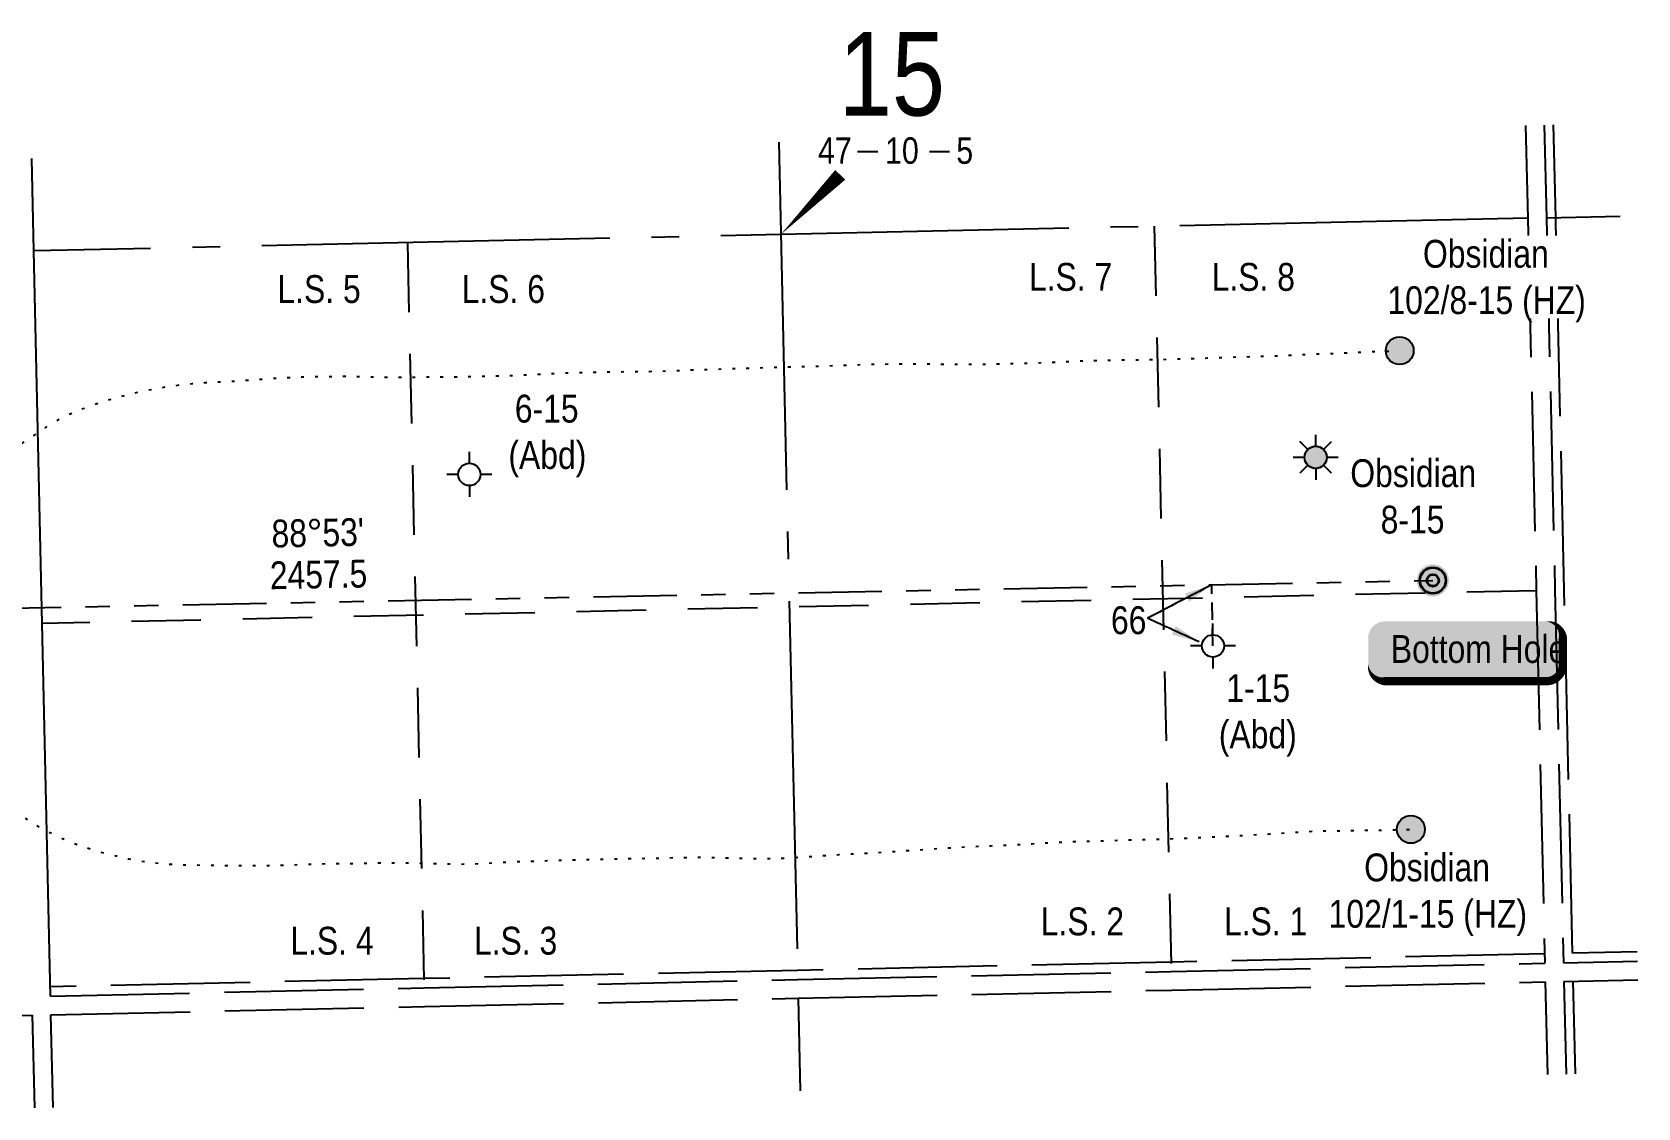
# Model space of a CAD drawing. Extents: x 600150 to 611140, y 5875920 to 5882157.
# Drawn here: x 603882 to 604459, y 5879002 to 5879389 of the extents above; entities that cross this region are included whole.
import ezdxf
from ezdxf.enums import TextEntityAlignment as Align

# ---------------------------------------------------------------- set-up
doc = ezdxf.new("R2010")
doc.units = 0
doc.header["$LTSCALE"] = 5
for name, pattern in [('foc-DOT', [1, 0.2, -0.8]), ('foc-DRILLPATH', [14.75, 6, -1.75, 1.75, -1.75, 1.75, -1.75]), ('foc-LSD', [8, 5, -3]), ('foc-QUARTERLINE', [33, 25, -3, 2, -3]), ('foc-TIELINE', [1.875, 1.25, -0.625]), ('foc-UNSURVEYED', [12.5, 10, -2.5])]:
    doc.linetypes.add(name, pattern=pattern)
for name, color, linetype in [('10', 1, 'Continuous'), ('9', 3, 'Continuous'), ('ABADATA-DRILL', 8, 'foc-DOT'), ('ABADATA-DRILL-T', 8, 'Continuous'), ('C-WS-S', 13, 'Continuous'), ('CG-NOTES', 7, 'Continuous'), ('F-WS-S', 190, 'Continuous'), ('L-BD', 7, 'Continuous'), ('L-MON', 1, 'Continuous'), ('L-QSEC', 8, 'foc-QUARTERLINE'), ('L-SEC', 7, 'Continuous'), ('L-SECLBL', 7, 'Continuous'), ('L-SECTION-LSD', 7, 'foc-LSD'), ('L-USEC', 7, 'foc-UNSURVEYED'), ('P-PDRILLPATH', 12, 'foc-DRILLPATH'), ('T-TIE', 201, 'foc-TIELINE')]:
    doc.layers.add(name, color=color, linetype=linetype)
for name, color, linetype, lineweight in [('C-WS-T', 13, 'Continuous', 9), ('F-WS-T', 190, 'Continuous', 9), ('T-TIE-T', 201, 'Continuous', 18)]:
    doc.layers.add(name, color=color, linetype=linetype, lineweight=lineweight)
doc.styles.add('100L', font='ARIALN.TTF', dxfattribs={"height": 11})
doc.styles.add('80', font='ARIALN.TTF', dxfattribs={"height": 10})
doc.styles.add('80CG', font='ARIALN.TTF', dxfattribs={"height": 10})
doc.styles.add('80L', font='ARIALN.TTF', dxfattribs={"height": 10})
doc.styles.add('SIMPLEX', font='ARIALN.TTF')
doc.dimstyles.new('Compass 5 000', dxfattribs={"dimscale": 5, "dimtxt": 9, "dimasz": 2, "dimexe": 0.2, "dimexo": 0.0625, "dimgap": 0.5, "dimtad": 0, "dimtih": 1, "dimtoh": 1, "dimzin": 0, "dimdsep": 46, "dimtxsty": '80CG', "dimcen": 0.1, "dimse1": 1, "dimse2": 1, "dimclrd": 256, "dimclrt": 256, "dimaunit": 1, "dimadec": 4, "dimazin": 0, "dimtfac": 0.06, "dimtofl": 0, "dimtmove": 0, "dimatfit": 1, "dimfxl": 0.2, "dimtolj": 1, "dimtzin": 0, "dimlwd": -1, "dimarcsym": 0})

# ---------------------------------------------------------------- blocks, each defined once
blk = doc.blocks.new('L-SECLBL')
at = {"layer": '9', "color": 7}
for p, q in [((-5.082139060913505, -27.83004804289613), (-12.28857354467345, -27.83004804289613)), ((20.70431141927111, -27.83004804289613), (13.49787693551116, -27.83004804289613))]:
    blk.add_line(p, q, dxfattribs=at)
at = {"layer": '10', "color": 2, "style": 'SIMPLEX'}
blk.add_attdef('SEC', text='', height=30, dxfattribs=at).set_placement((0, 0), align=Align.MIDDLE)
at = {"layer": '10', "color": 5, "style": '80L'}
blk.add_attdef('TWP', text='', height=9.5, dxfattribs=at).set_placement((-14.43410290347765, -27.36845155570791), align=Align.MIDDLE_RIGHT)
blk.add_attdef('RGE', text='', height=9.5, dxfattribs=at).set_placement((3.622123863462547, -27.36845155570791), align=Align.MIDDLE_CENTER)
blk.add_attdef('MER', text='', height=9.5, dxfattribs=at).set_placement((23.16775162027989, -27.36845155570791), align=Align.MIDDLE_LEFT)
blk = doc.blocks.new('BH-Existing')
at = {"layer": 'ABADATA-DRILL-T'}
h = blk.add_hatch(color=256, dxfattribs=at)
h.dxf.hatch_style = 1
edge = h.paths.add_edge_path()
edge.add_arc((0, 0), 0.5, 0, 360)
blk.add_circle((0, 0), 0.5, dxfattribs=at)
blk = doc.blocks.new('GAS')
h = blk.add_hatch(color=255)
h.dxf.hatch_style = 1
edge = h.paths.add_edge_path()
edge.add_arc((0, 0), 0.9, 0, 360)
for p, q in [((0, 0.8077887887338874), (0, 1.615577579286764)), ((-0.8077887898725749, 0), (-1.615577579628734, 0)), ((-0.5711929310346023, 0.5711929297831376), (-1.142385862069204, 1.142385861385264)), ((0.5711929310309642, 0.5711929297831376), (1.142385862065566, 1.142385861385264)), ((1.615577579625096, 0), (0.8077887898689368, 0)), ((-0.5711929310346023, -0.5711929316021271), (-1.142385862069204, -1.142385863204253)), ((0, -0.8077887905528768), (0, -1.615577581105753)), ((1.142385862065566, -1.142385863204253), (0.5711929310309642, -0.5711929316021271))]:
    blk.add_line(p, q)
blk.add_circle((0, 0), 0.8000000000000003)
blk = doc.blocks.new('plbh')
at = {"layer": 'L-MON'}
h = blk.add_hatch(color=255, dxfattribs=at)
h.dxf.hatch_style = 1
edge = h.paths.add_edge_path()
edge.add_arc((0, 0), 1.16, 0, 360)
h = blk.add_hatch(color=256, dxfattribs=at)
h.dxf.hatch_style = 1
h.paths.add_polyline_path([(-0.96, 0, 1), (0.96, 0, 1)])
h.paths.add_polyline_path([(0.91, 0, -1), (-0.91, 0, -1)], flags=16)
h.paths.add_polyline_path([(0.4500000000000002, 0, -1), (-0.4500000000000001, 0, -1)], flags=0)
h = blk.add_hatch(color=256, dxfattribs=at)
h.dxf.hatch_style = 1
h.paths.add_polyline_path([(-0.4500000000000002, 0, 1), (0.4500000000000001, 0, 1)])
h.paths.add_polyline_path([(0.4000000000000002, 0, -1), (-0.4000000000000002, 0, -1)], flags=16)
at = {"layer": 'L-MON', "color": 240}
for radius in [0.96, 0.91, 0.4500000000000001, 0.4000000000000002]:
    blk.add_circle((0, 0), radius, dxfattribs=at)
blk = doc.blocks.new('*U430')
h = blk.add_hatch(color=255)
edge = h.paths.add_edge_path()
edge.add_line((-28.99999999999998, -11.5), (28.99999999999998, -11.5))
edge.add_arc((28.99999999999999, -5.499999999999993), 6.000000000000007, 269.9999999999999, 359.9999999999999)
edge.add_line((34.99999999999999, -5.5), (34.99999999999999, 4))
edge.add_arc((28.99999999999999, 3.999999999999993), 6.000000000000007, 6.361109362927026e-14, 90.00000000000007)
edge.add_line((28.99999999999998, 10), (-28.99999999999998, 10))
edge.add_arc((-28.99999999999999, 3.999999999999993), 6.000000000000007, 89.99999999999993, 179.9999999999999)
edge.add_line((-34.99999999999999, 4), (-34.99999999999999, -5.5))
edge.add_arc((-28.99999999999999, -5.499999999999993), 6.000000000000007, 180, 270.0000000000001)
at = {"color": 14, "flags": 128}
blk.add_lwpolyline([(-28.99999999999998, -11.5, 3, 3, 0), (28.99999999999998, -11.5, 3, 3, 0.4142135623730951), (34.99999999999999, -5.5, 3, 3, 0), (34.99999999999999, 4, 3, 0, 0.4142135623730951), (28.99999999999998, 10, 0, 0, 0), (-28.99999999999998, 10, 0, 0, 0.4142135623730951), (-34.99999999999999, 4, 0, 0, 0), (-34.99999999999999, -5.5, 0, 3, 0.4142135623730951)], format="xyseb", close=True, dxfattribs=at)
at = {"color": 14, "style": '80'}
blk.add_attdef('ENTER_TEXT_001', (-26.84515688949523, -4.918144611186903), '', height=10, dxfattribs=at)
blk = doc.blocks.new('GABD')
for p, q in [((0, 0.8077887898252811), (0, 1.615577579648743)), ((-0.8077887898243716, 0), (-1.615577579648743, 0)), ((1.615577579648743, 0), (0.8077887898243716, 0)), ((0, -0.8077887898252811), (0, -1.615577579648743))]:
    blk.add_line(p, q)
blk.add_circle((0, 0), 0.8)

msp = doc.modelspace()

# ---------------------------------------------------------------- linework, layer by layer
at = {"layer": 'ABADATA-DRILL', "flags": 128}
for points in [[(603827.1581155497, 5879208.868569379), (603827.1581155497, 5879208.868569379), (603827.1538196545, 5879208.911794377), (603827.1094994693, 5879208.95742056), (603827.0782046857, 5879209.016679691), (603827.1333654751, 5879209.081174632), (603827.1955714353, 5879209.129225302), (603827.2443277083, 5879209.18357094), (603827.2898092285, 5879209.234582049), (603827.3553414884, 5879209.282670215), (603827.441318703, 5879209.311242123), (603827.5010201646, 5879209.322585913), (603827.5373994593, 5879209.333369953), (603827.5836495766, 5879209.351082782), (603827.630250935, 5879209.352127219), (603827.6910722489, 5879209.313504325), (603827.7382696461, 5879209.287954177), (603827.7619438892, 5879209.271808482), (603827.7690646127, 5879209.251993592), (603827.7597374344, 5879209.221804301), (603827.7373324723, 5879209.181316142), (603827.714777253, 5879209.147532186), (603827.6985010942, 5879209.130491121), (603827.6821502218, 5879209.116783646), (603827.6858484342, 5879209.1002273), (603827.7176130011, 5879209.02100423), (603827.7115589086, 5879208.99422356), (603827.7142652023, 5879209.020929206), (603827.6898678137, 5879209.070337133), (603827.578723765, 5879209.124508484), (603827.3948760115, 5879209.153666549), (603827.1756185517, 5879209.128778123), (603827.0088456449, 5879209.138344442), (603826.891498929, 5879209.172365278), (603826.7989454492, 5879209.140310773), (603826.7176591384, 5879209.051883542), (603826.5927233803, 5879208.979154347), (603826.4476638178, 5879208.912607624), (603826.4132029788, 5879208.815224055), (603826.4390404721, 5879208.702552623), (603826.3495682115, 5879208.534006986), (603826.375308675, 5879208.424668628), (603826.4660515765, 5879208.390051532), (603826.5383087394, 5879208.434992174), (603826.6647047624, 5879208.591024315), (603826.7450430163, 5879208.722751569), (603826.7509253877, 5879208.756198906), (603826.7704754804, 5879208.776611531), (603826.8133786514, 5879208.794212284), (603827.062385996, 5879208.829773168), (603827.557097494, 5879208.900821021), (603828.2423507762, 5879209.089389996), (603829.0017169497, 5879209.389535589), (603829.8501398428, 5879209.728291302), (603830.9547641183, 5879210.079497558), (603832.3381686825, 5879210.476865314), (603833.8810945388, 5879211.037717138), (603835.4777506937, 5879211.876230697), (603837.1248330593, 5879212.992332132), (603838.9081344671, 5879214.271359254), (603840.7546083066, 5879215.555177131), (603842.5784736412, 5879216.80847302), (603844.4844424137, 5879218.113566814), (603846.5159385281, 5879219.464799115), (603848.5375296246, 5879220.812476732), (603850.6087687269, 5879222.174537387), (603852.8882364605, 5879223.607939119), (603855.3363042008, 5879225.098415905), (603857.8994968121, 5879226.654700678), (603860.5109663873, 5879228.285411377), (603863.1770897763, 5879230.003884126), (603865.897191557, 5879231.840195514), (603868.6580233509, 5879233.79063921), (603871.4736238176, 5879235.825624312), (603874.3819710354, 5879237.882633477), (603877.4030608513, 5879239.962153081), (603883.7075710008, 5879244.306980744), (603886.8808126521, 5879246.433218911), (603890.0867317594, 5879248.440313234), (603893.4419807886, 5879250.324138539), (603897.004757632, 5879252.012775143), (603900.837983518, 5879253.524276776), (603904.8372640905, 5879254.90959062), (603908.901634597, 5879256.213106467), (603913.0740411374, 5879257.452428902), (603917.3486340189, 5879258.590776474), (603921.7066353798, 5879259.57447496), (603926.1577467973, 5879260.417009981), (603930.6207008312, 5879261.17655328), (603935.1325723901, 5879261.833889751), (603939.661708656, 5879262.315117576), (603944.2377333007, 5879262.637505171), (603948.7919846772, 5879262.88944978), (603953.3796825487, 5879263.135526185), (603957.9335060405, 5879263.407424757), (603962.4828039495, 5879263.732561737), (603967.0416496854, 5879264.077901074), (603971.5953953571, 5879264.353135138), (603976.1766111203, 5879264.592386604), (603980.7885046465, 5879264.798989075), (603985.3900712839, 5879264.872146922), (603989.9492856727, 5879264.90437829), (603994.5055798803, 5879264.916582336), (603999.1199956561, 5879264.863439928), (604003.68579222, 5879264.749254995), (604008.2680897102, 5879264.642088247), (604012.8119110059, 5879264.617375419), (604017.4013587694, 5879264.636950863), (604021.9571552596, 5879264.672457512), (604026.572779845, 5879264.712586657), (604031.1888018531, 5879264.736098773), (604035.7380763829, 5879264.764827093), (604040.2964510637, 5879264.833648562), (604044.8507495883, 5879264.935706783), (604049.3981493965, 5879265.047628209), (604053.9482216964, 5879265.189566202), (604058.4937891085, 5879265.384705805), (604063.031331599, 5879265.639601072), (604067.5722199485, 5879265.894621798), (604072.1114666538, 5879266.072944137), (604076.6553369767, 5879266.194795219), (604081.1960859457, 5879266.306545878), (604085.733584622, 5879266.414900789), (604090.2780572477, 5879266.510084924), (604094.8562351079, 5879266.586031386), (604099.3950876857, 5879266.634457708), (604103.9436915083, 5879266.693085919), (604108.4878645578, 5879266.801582027), (604113.030811828, 5879266.963353704), (604117.5697032205, 5879267.158362374), (604122.1122968147, 5879267.336754161), (604126.6392937737, 5879267.468186595), (604131.1897401905, 5879267.593528379), (604135.7197621955, 5879267.738321911), (604140.3194043353, 5879267.89804343), (604144.8794515615, 5879268.040206484), (604149.406673938, 5879268.161665615), (604153.956895216, 5879268.29696181), (604158.5074186431, 5879268.418899602), (604163.1043907631, 5879268.548571727), (604167.7009863193, 5879268.694887907), (604172.2608292946, 5879268.847056212), (604176.8073489232, 5879268.998898955), (604181.3969384854, 5879269.161735333), (604185.9440378192, 5879269.286971983), (604190.4953679343, 5879269.372293948), (604195.0373241053, 5879269.430808464), (604199.6239659623, 5879269.427014458), (604204.1817138769, 5879269.375922243), (604208.7296143094, 5879269.317986426), (604213.2772683311, 5879269.269989669), (604217.8242433186, 5879269.252008007), (604222.3736840824, 5879269.274044448), (604226.9652697035, 5879269.346930006), (604231.5660449726, 5879269.456725198), (604236.1366745374, 5879269.572483772), (604240.6969507631, 5879269.704660084), (604245.2399960163, 5879269.863103943), (604249.7890120351, 5879270.051676666), (604254.3739198723, 5879270.27431809), (604258.9194811299, 5879270.469471991), (604263.442701831, 5879270.620810323), (604267.9904089811, 5879270.719389447), (604272.5791000462, 5879270.772291548), (604277.1279410799, 5879270.820930092), (604281.6766309729, 5879270.876248718), (604286.2283445273, 5879270.944953016), (604290.8058748854, 5879271.050870479), (604295.4023216136, 5879271.203850511), (604299.9486922786, 5879271.362340144), (604304.4917362989, 5879271.520804223), (604309.0409779708, 5879271.699359641), (604313.5877258999, 5879271.841220195), (604318.1418584352, 5879271.949945595), (604322.6991335669, 5879272.068761257), (604327.245934899, 5879272.207289538), (604331.841646557, 5879272.393562424), (604336.3864491339, 5879272.621976017), (604340.9282812828, 5879272.833695601), (604345.4976697601, 5879273.006031118), (604350.067057718, 5879273.178379703), (604354.6124629809, 5879273.380213591), (604359.2140667293, 5879273.599903989), (604366.3321612377, 5879273.892680195), (604373.6546906126, 5879274.13006754)], [(603823.8916602937, 5879205.163642678), (603823.8916602937, 5879205.163642678), (603823.8255833423, 5879205.138852191), (603823.8358054102, 5879205.129112554), (603823.9344141844, 5879205.18791051), (603824.0130468727, 5879205.246297874), (603824.0765213936, 5879205.237751613), (603824.1101944381, 5879205.221829927), (603824.1233469838, 5879205.228795185), (603824.1007400751, 5879205.198308323), (603824.0681644466, 5879205.164262813), (603824.0609913688, 5879205.187411801), (603824.0374665172, 5879205.196890385), (603824.0208167547, 5879205.196517269), (603824.0210408684, 5879205.186516524), (603824.008186309, 5879205.166253977), (603823.9982622293, 5879205.162696328), (603823.9982622293, 5879205.162696328), (603824.0047861162, 5879205.169513037), (603823.9848855695, 5879205.165731825), (603823.9450844775, 5879205.158169379), (603823.9052825539, 5879205.150643988), (603823.8522318905, 5879205.139449373), (603823.8190293879, 5879205.135370065), (603823.6735735249, 5879205.085491017), (603823.5193570988, 5879204.982125676), (603823.3566874785, 5879204.808567599), (603823.3464441887, 5879204.671777848), (603823.4281355994, 5879204.593673522), (603823.4242229938, 5879204.470329603), (603823.4575225323, 5879204.471075822), (603823.5173416004, 5879204.62565281), (603823.4979319639, 5879204.748437033), (603823.4635127139, 5879204.797657504), (603823.4297881128, 5879204.81687624), (603823.3998140718, 5879204.816204544), (603823.3547049813, 5879204.74856268), (603823.2421323668, 5879204.569530865), (603823.1576695351, 5879204.474362134), (603823.1064742659, 5879204.529840128), (603823.0926706373, 5879204.699406511), (603823.0908483019, 5879204.92920187), (603823.0138681347, 5879205.094017268), (603823.0769603234, 5879205.252002844), (603823.1356186189, 5879205.309905506), (603823.168746416, 5879205.317318379), (603823.2562163094, 5879205.279292491), (603823.5239944075, 5879205.072133269), (603823.9184557033, 5879204.711278328), (603824.4065489423, 5879204.185907167), (603824.9789214536, 5879203.465978283), (603825.6289473661, 5879202.551232081), (603826.3470001129, 5879201.424850738), (603827.0147854736, 5879200.164118172), (603827.6156321594, 5879198.768623622), (603828.1956188477, 5879197.262746536), (603828.8377183536, 5879195.661687541), (603829.6321603244, 5879193.950792709), (603830.5693201162, 5879192.113170249), (603831.5562402356, 5879190.136768138), (603832.5425968353, 5879188.037171802), (603833.5385710417, 5879185.804492502), (603834.492785608, 5879183.504283726), (603835.4019450054, 5879181.133136268), (603836.3577430621, 5879178.613096438), (603837.4554723589, 5879175.853135681), (603838.632491613, 5879172.975032105), (603839.8325480697, 5879170.107414464), (603841.085394893, 5879167.114426685), (603842.4029724183, 5879163.909731072), (603843.6484532137, 5879160.650092897), (603844.8169685152, 5879157.258840146), (603845.9639559899, 5879153.787170436), (603847.1462644184, 5879150.226352678), (603848.4199518063, 5879146.600953703), (603849.8441032284, 5879142.948949398), (603851.4326108884, 5879139.247379), (603853.0452676074, 5879135.65622976), (603854.7773920262, 5879132.084437558), (603856.7304984478, 5879128.610805191), (603858.9436940625, 5879125.27297253), (603861.4141046748, 5879122.050790477), (603864.0611013874, 5879118.975766974), (603866.9077915645, 5879116.05512884), (603869.971222577, 5879113.272583318), (603873.220992546, 5879110.64746103), (603876.61412294, 5879108.165420538), (603880.1110115072, 5879105.808934771), (603883.775062868, 5879103.572756979), (603887.5318170224, 5879101.511916314), (603891.4086582323, 5879099.590303296), (603895.3781801275, 5879097.8439543), (603899.4667852572, 5879096.283468655), (603903.6783963979, 5879094.882290406), (603907.9629618498, 5879093.642668705), (603912.3912043085, 5879092.532803111), (603916.8197876086, 5879091.556182363), (603921.3250670123, 5879090.724527809), (603925.826013516, 5879090.085937116), (603930.3592523546, 5879089.641270443), (603934.9080042447, 5879089.396784458), (603939.5060477135, 5879089.329965949), (603944.0974413964, 5879089.262974067), (603948.6965359373, 5879089.149511862), (603953.2547036081, 5879089.078500914), (603957.8150980755, 5879089.057470777), (603962.3879737306, 5879089.073311107), (603966.9501234525, 5879089.122238796), (603971.5345266013, 5879089.218336811), (603976.1306071391, 5879089.387975403), (603980.6860833522, 5879089.58661963), (603985.3025682088, 5879089.736695165), (603989.9041697771, 5879089.809849048), (603994.4532951089, 5879089.845183859), (603999.0321734188, 5879089.891133217), (604003.5840252419, 5879089.953200455), (604008.1318782248, 5879090.045096811), (604012.6838284129, 5879090.103819834), (604017.2607093485, 5879090.089815645), (604021.8092652898, 5879090.001884564), (604026.3457945752, 5879089.857069928), (604030.8890830503, 5879089.705712851), (604035.4375902138, 5879089.621117518), (604039.9827209371, 5879089.686360839), (604044.5280482945, 5879089.891480492), (604049.0920763718, 5879090.153623183), (604053.6797817377, 5879090.399636506), (604058.232359622, 5879090.578276521), (604062.7824375029, 5879090.720222199), (604067.3324406681, 5879090.865477361), (604071.8824434621, 5879091.010745469), (604076.4357493012, 5879091.156101065), (604080.982652155, 5879091.291282257), (604085.5437588416, 5879091.386847814), (604090.0853931612, 5879091.458639903), (604094.6301721231, 5879091.540521711), (604099.1781056222, 5879091.629084076), (604103.7326144248, 5879091.721180196), (604108.2803972459, 5879091.816435597), (604112.8708807485, 5879091.939276527), (604117.4186633254, 5879092.034557918), (604122.017732131, 5879092.070975992), (604126.5651018645, 5879092.036309463), (604131.1143308097, 5879091.918427102), (604135.6637869178, 5879091.79055695), (604140.2095425407, 5879091.67925538), (604144.774148024, 5879091.618310816), (604149.3226882314, 5879091.680273062), (604153.8785930107, 5879091.859001284), (604158.4659408943, 5879092.121650298), (604163.0022791651, 5879092.429852617), (604167.5382630805, 5879092.754662113), (604172.0884750664, 5879093.039820131), (604176.6396955989, 5879093.278394151), (604181.1843400483, 5879093.513459994), (604185.7784846718, 5879093.769633753), (604190.2986423667, 5879094.057424671), (604194.8383219326, 5879094.365719095), (604199.3816518412, 5879094.66069385), (604203.921933595, 5879094.942308467), (604208.5085178808, 5879095.238288722), (604213.0515961639, 5879095.543265534), (604217.5957510365, 5879095.801659828), (604222.180795444, 5879096.017634785), (604226.7262617254, 5879096.216123813), (604231.2718792652, 5879096.407921583), (604235.8201659117, 5879096.629736228), (604240.4110739088, 5879096.882510457), (604244.9548788995, 5879097.154204711), (604249.4988030273, 5879097.422579323), (604254.0409423156, 5879097.62092247), (604258.5875381622, 5879097.769461493), (604263.1344360684, 5879097.904679153), (604267.6813878054, 5879098.036538629), (604272.2247333279, 5879098.181670376), (604276.7745803335, 5879098.333559012), (604281.3216290742, 5879098.462124216), (604285.8790330018, 5879098.574260921), (604290.4557340781, 5879098.716792132), (604295.0518291967, 5879098.886421965), (604299.5977448034, 5879099.064894537), (604304.1399796521, 5879099.259898796), (604308.6949102482, 5879099.48192368), (604313.2360088305, 5879099.726920305), (604317.7771830485, 5879099.968559228), (604322.3317349658, 5879100.207179709), (604326.8726267074, 5879100.462179264), (604331.4661701052, 5879100.744959383), (604336.0090466168, 5879101.059954127), (604340.5456803547, 5879101.354808175), (604345.1186202858, 5879101.517237015), (604349.6937096996, 5879101.583152547), (604354.2423244253, 5879101.641734465), (604358.847293693, 5879101.711616781), (604363.399006059, 5879101.780338122), (604367.9537649021, 5879101.86240876), (604371.3528300645, 5879101.938620039), (604377.6749129911, 5879102.0802696)]]:
    msp.add_lwpolyline(points, dxfattribs=at)
at = {"layer": 'L-QSEC'}
for p, q in [((604150.4853093761, 5879349.105349301), (604157.3124473772, 5879048.078799079)), ((604419.6618400031, 5879321.762724908), (603882.8117686722, 5879309.985558865)), ((604426.3561315654, 5879321.916591867), (604452.9400581503, 5879322.476439947)), ((604157.4598245703, 5879041.3843615), (604158.2148761763, 5879008.081546539))]:
    msp.add_line(p, q, dxfattribs=at)
at = {"layer": 'L-SEC'}
for p, q in [((603882.8117686722, 5879309.985558865), (603882.06985301, 5879343.170483597)), ((603885.8057830142, 5879176.074700086), (603882.8117686722, 5879309.985558865)), ((603888.7996426244, 5879042.166947931), (603885.8057830142, 5879176.074700086)), ((603882.2545022483, 5879035.325264734), (603882.9996204266, 5879001.996135484)), ((603889.6940745566, 5879002.144159637), (603888.949000062, 5879035.472553948))]:
    msp.add_line(p, q, dxfattribs=at)
at = {"layer": 'L-SECLBL', "flags": 128}
msp.add_lwpolyline([(604151.238976166, 5879315.874189533, 0, 4.999999999999997, 0), (604172.583902094, 5879337.314819634, 0, 0, 0)], format="xyseb", dxfattribs=at)
at = {"layer": 'L-SECTION-LSD'}
for p, q in [((604285.4522053, 5879318.81849665), (604291.568399141, 5879051.034426802)), ((604017.025744006, 5879312.929882351), (604023.0569125328, 5879045.123000989)), ((604422.7397198307, 5879187.874461097), (603885.8057830143, 5879176.074700085))]:
    msp.add_line(p, q, dxfattribs=at)
at = {"layer": 'L-USEC'}
for p, q in [((604418.8969654426, 5879355.040130978), (604419.6618400031, 5879321.762724908)), ((604425.5913914248, 5879355.188149722), (604426.3561315654, 5879321.916591867)), ((604429.7037144991, 5879321.974582381), (604428.9385636151, 5879355.262158194)), ((604419.6618400031, 5879321.762724908), (604422.7397198308, 5879187.874461097)), ((604426.3561310086, 5879321.91661609), (604429.4340108355, 5879188.028352278)), ((604432.7817646763, 5879188.086348829), (604429.7037144991, 5879321.974582381)), ((604422.7397198308, 5879187.874461097), (604425.8173670653, 5879053.989979966)), ((604429.434011003, 5879188.028345002), (604432.5119551123, 5879054.130949145)), ((604435.7824696942, 5879057.54873971), (604432.7817646763, 5879188.086348829)), ((604425.7404234958, 5879057.337195893), (604291.4865806646, 5879054.381525811)), ((604459.0188632256, 5879058.038633769), (604435.7824696942, 5879057.54873971)), ((604157.2322507271, 5879051.425849968), (604022.9784432112, 5879048.469857729)), ((604291.4865806646, 5879054.381525811), (604157.2322507271, 5879051.425849968)), ((604157.3124473772, 5879048.078799079), (604291.5684030881, 5879051.034426894)), ((604291.5683991408, 5879051.034426803), (604425.8173670653, 5879053.989979966)), ((604432.5119551123, 5879054.130949145), (604459.0958063615, 5879054.691483495)), ((604022.9784432112, 5879048.469857729), (603888.7248058277, 5879045.514208145)), ((603888.7996426244, 5879042.166947931), (604023.0569017294, 5879045.123000751)), ((604023.0569125329, 5879045.12300099), (604157.3124384292, 5879048.078798884)), ((604291.7157802798, 5879044.339989308), (604425.9711802417, 5879047.295684077)), ((604425.9711802417, 5879047.295684077), (604426.7361386156, 5879014.01894363)), ((604432.6657684984, 5879047.436644387), (604459.2496926949, 5879047.997180273)), ((604432.6657684984, 5879047.436644387), (604433.4305645049, 5879014.166967155)), ((604436.7780270549, 5879014.24098444), (604436.013334124, 5879047.50722955)), ((604023.2042986744, 5879038.428563605), (604157.4598245703, 5879041.3843615)), ((604157.4598245703, 5879041.3843615), (604291.7157802798, 5879044.339989308)), ((603747.8711636345, 5879032.393827087), (603882.2545022483, 5879035.325264734)), ((603888.949000062, 5879035.472553948), (604023.2042986744, 5879038.428563605))]:
    msp.add_line(p, q, dxfattribs=at)
at = {"layer": 'P-PDRILLPATH'}
msp.add_line((603567.7188855745, 5879175.574332139), (604385.5668855745, 5879191.558332138), dxfattribs=at)
at = {"layer": 'T-TIE'}
msp.add_line((604306.5520702299, 5879168.024505348), (604306.1224708705, 5879190.005672568), dxfattribs=at)

# ---------------------------------------------------------------- block references
at = {"layer": 'ABADATA-DRILL-T', "xscale": 9.999999999999995, "yscale": 9.999999999999995, "zscale": 9.999999999999995}
for p in [(604373.6536896811, 5879274.129896529), (604377.6800950429, 5879102.083166923)]:
    msp.add_blockref('BH-Existing', p, dxfattribs=at)
at = {"layer": 'C-WS-S', "xscale": 4.999999999999997, "yscale": 4.999999999999997, "zscale": 4.999999999999997}
msp.add_blockref('GAS', (604343.4651293495, 5879235.791476136), dxfattribs=at)
at = {"layer": 'CG-NOTES', "color": 5}
msp.add_blockref('*U430', (604397.3205283723, 5879166.836166533), dxfattribs=at).add_auto_attribs({'ENTER_TEXT_001': 'Bottom Hole'})
at = {"layer": 'F-WS-S', "xscale": 4.99788415, "yscale": 4.99788415, "zscale": 4.99788415}
for p in [(604039.3155629343, 5879229.646754947), (604306.5520702299, 5879168.024505348)]:
    msp.add_blockref('GABD', p, dxfattribs=at)
at = {"layer": 'L-MON', "color": 4, "xscale": 4.999999999999997, "yscale": 4.999999999999997, "zscale": 4.999999999999997}
msp.add_blockref('plbh', (604385.5668855745, 5879191.558332138), dxfattribs=at)
at = {"layer": 'L-SECLBL', "color": 6}
msp.add_blockref('L-SECLBL', (604191.1441037878, 5879373.404433973), dxfattribs=at).add_auto_attribs({'SEC': '15', 'TWP': '47', 'RGE': '10', 'MER': '5'})

# ---------------------------------------------------------------- texts
at = {"layer": 'ABADATA-DRILL-T', "insert": (604342.810035854, 5879093.412734262), "char_height": 9.999999999999995, "attachment_point": 1, "style": '80L'}
msp.add_mtext_dynamic_manual_height_columns('\\pi18.0738;Obsidian\\P\\pi5.30095;102/1-15 (HZ)', width=79.98117015066133, gutter_width=49.9788415, heights=[0], dxfattribs=at)
at = {"layer": 'C-WS-T', "insert": (604355.5656831862, 5879235.095850057), "char_height": 9.999999999999995, "attachment_point": 1, "style": '80L'}
msp.add_mtext_dynamic_manual_height_columns('\\pi0.33049;Obsidian\\P\\pi11.25136;8-15', width=44.49453299084447, gutter_width=49.9788415, heights=[0], dxfattribs=at)
at = {"layer": 'F-WS-T', "char_height": 9.999999999999995, "attachment_point": 1, "style": '80L'}
for s, width, insert in [('\\pi11.22748;6-15\\P\\pi8.93553;(Abd)', 44.49453299084447, (604044.416628835, 5879258.301546514)), ('\\pi12.76406;1-15\\P\\pi10.06283;(Abd)', 46.74912844470402, (604298.5908159236, 5879157.869054882))]:
    msp.add_mtext_dynamic_manual_height_columns(s, width=width, gutter_width=49.9788415, heights=[0], dxfattribs=dict(at, insert=insert))
at = {"layer": 'L-BD', "color": 5, "style": '80L'}
for s, p in [("88°53'", (603984.8208058937, 5879208.695359865)), ('2457.5', (603985.1134925184, 5879193.719560924))]:
    msp.add_text(s, height=9.985772531699999, rotation=1.119689429282251, dxfattribs=at).set_placement(p, align=Align.MIDDLE)
at = {"layer": 'L-SECTION-LSD', "char_height": 9.999999999999995, "attachment_point": 1, "style": '100L', "bg_fill": 3, "box_fill_scale": 1.5, "bg_fill_color": 256, "bg_fill_transparency": 0}
for s, width, insert in [('\\pi1.74571;L.S. 5', 30.38827740511345, (603968.588546999, 5879301.278661205)), ('L.S. 6', 30.47023289853321, (604036.5479475398, 5879301.278661205)), ('\\pi2.12749;L.S. 2', 30.64044815409733, (604242.5308658198, 5879074.017826165)), ('\\pi1.97308;L.S. 4', 30.52697131705458, (603973.0006412294, 5879067.080141098))]:
    msp.add_mtext_dynamic_manual_height_columns(s, width=width, gutter_width=54.97672564999999, heights=[0], dxfattribs=dict(at, insert=insert))
at = {"layer": 'T-TIE-T', "style": '80L'}
msp.add_text('66', height=9.9957683, dxfattribs=at).set_placement((604276.2593410466, 5879177.262368307), align=Align.MIDDLE)

# ---------------------------------------------------------------- leaders
at = {"layer": 'T-TIE-T', "path_type": 1}
for points in [[(604306.1224708705, 5879190.005672568), (604282.9975879509, 5879177.943334488)], [(604301.5701537018, 5879169.479625123), (604282.9975879509, 5879177.943334488)]]:
    msp.add_leader(points, dimstyle='Compass 5 000', override={"dimgap": 0.5, "dimtad": 0}, dxfattribs=at)

# ---------------------------------------------------------------- next in the draw order: texts
at = {"layer": 'ABADATA-DRILL-T', "insert": (604363.9345010465, 5879313.949033844), "char_height": 9.999999999999995, "attachment_point": 1, "style": '80L', "bg_fill": 3, "box_fill_scale": 1.15, "bg_fill_color": 256, "bg_fill_true_color": 256, "bg_fill_transparency": 0}
msp.add_mtext_dynamic_manual_height_columns('\\pi18.0738;Obsidian\\P\\pi5.30095;102/8-15 (HZ)', width=79.98117015066133, gutter_width=49.9788415, heights=[0], dxfattribs=at)
at = {"layer": 'L-SECTION-LSD', "char_height": 9.999999999999995, "attachment_point": 1, "style": '100L', "bg_fill": 3, "box_fill_scale": 1.5, "bg_fill_color": 256, "bg_fill_transparency": 0}
for s, width, insert in [('\\pi2.29305;L.S. 7', 30.86740182818282, (604238.1148688903, 5879305.647232287)), ('L.S. 8', 30.38827740511345, (604306.074269431, 5879305.647232287)), ('L.S. 1', 29.97849993801464, (604310.4902663606, 5879074.017826165)), ('L.S. 3', 30.36306033021506, (604040.9600417704, 5879067.080141098))]:
    msp.add_mtext_dynamic_manual_height_columns(s, width=width, gutter_width=54.97672564999999, heights=[0], dxfattribs=dict(at, insert=insert))

doc.saveas('drawing.dxf')
